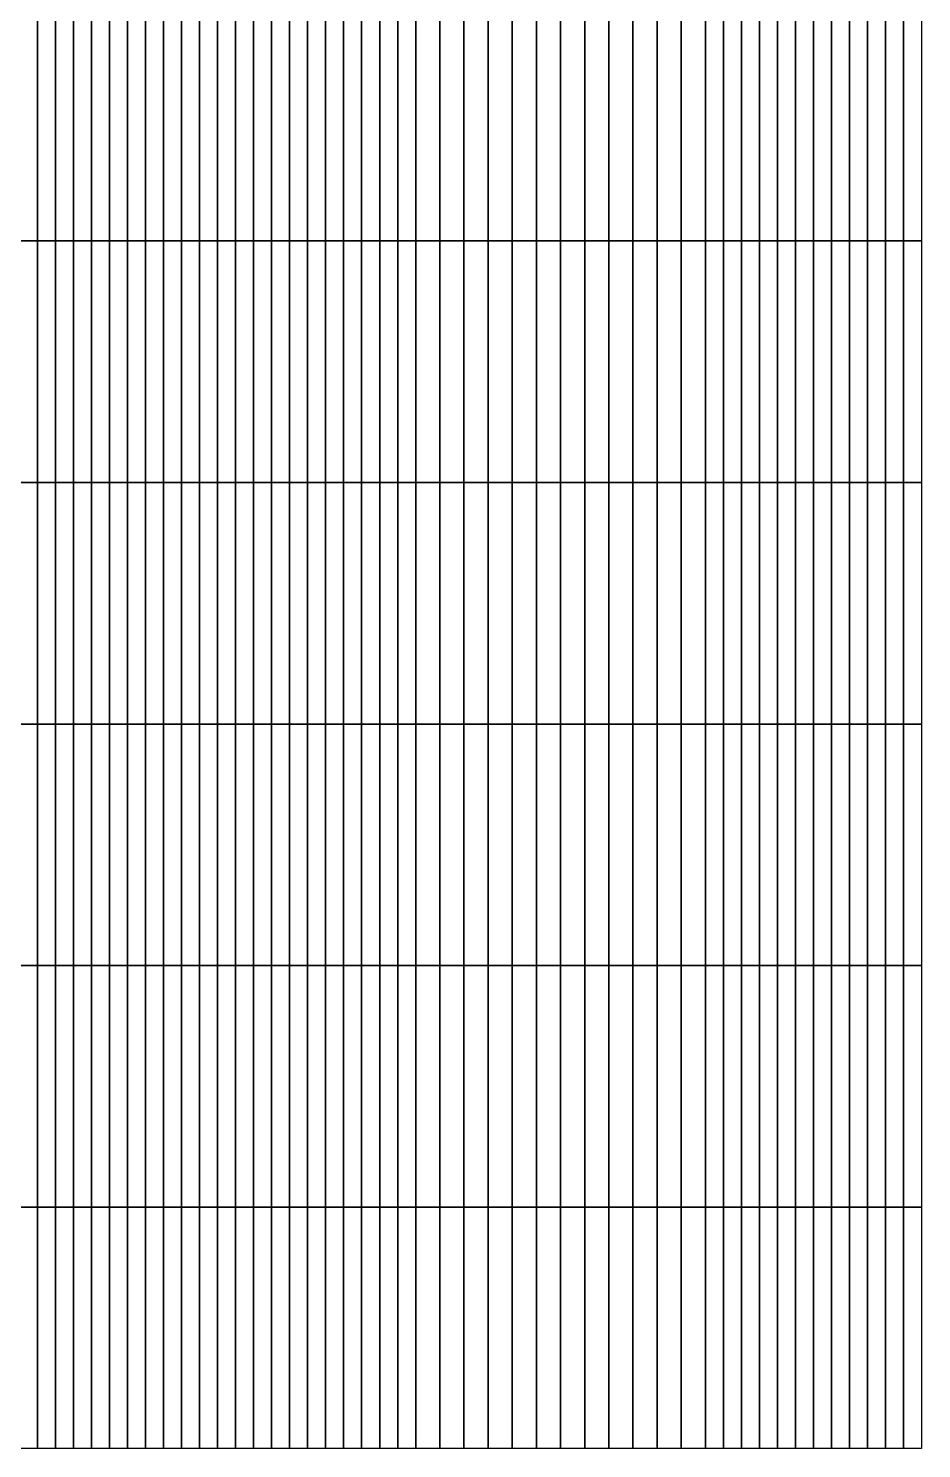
# Model space of a CAD drawing. Header units: inches. Extents: x 1.9 to 26.9, y -20 to 0.
# Drawn here: x 20.7 to 26.87, y -20 to -10.2 of the extents above; entities that cross this region are included whole.
import ezdxf

# ---------------------------------------------------------------- set-up
doc = ezdxf.new("R2010")
doc.units = ezdxf.units.IN
doc.header["$MEASUREMENT"] = 0
for name, color, linetype in [('Beam', 2, 'Continuous'), ('Col', 3, 'Continuous'), ('Plat', 1, 'Continuous')]:
    doc.layers.add(name, color=color, linetype=linetype)

msp = doc.modelspace()

# ---------------------------------------------------------------- linework, layer by layer
at = {"layer": 'Beam', "extrusion": (0, -1, -2e-16)}
for p, q in [((21.8837, 0, 1.9428), (21.8837, -20, 1.9428)), ((26.8682, 0, 1.9428), (26.8682, -20, 1.9428))]:
    msp.add_line(p, q, dxfattribs=at)
at = {"layer": 'Col', "extrusion": (0, -1, -2e-16)}
for p, q in [((21.8837, -20, 1.9428), (21.8837, -20, -4.0572)), ((26.8682, -20, 1.9428), (26.8682, -20, -4.0572))]:
    msp.add_line(p, q, dxfattribs=at)
at = {"layer": 'Plat'}
for points in [[(20.6401, -10, 2.7816), (20.7645, -10, 2.6977), (20.7645, -11.6667, 2.6977), (20.6401, -11.6667, 2.7816)], [(20.8888, -10, 2.6139), (20.8888, -11.6667, 2.6139), (20.7645, -11.6667, 2.6977), (20.7645, -10, 2.6977)], [(20.8888, -10, 2.6139), (21.0132, -10, 2.53), (21.0132, -11.6667, 2.53), (20.8888, -11.6667, 2.6139)], [(21.1375, -10, 2.4461), (21.1375, -11.6667, 2.4461), (21.0132, -11.6667, 2.53), (21.0132, -10, 2.53)], [(21.1375, -10, 2.4461), (21.2619, -10, 2.3622), (21.2619, -11.6667, 2.3622), (21.1375, -11.6667, 2.4461)], [(21.3863, -10, 2.2783), (21.3863, -11.6667, 2.2783), (21.2619, -11.6667, 2.3622), (21.2619, -10, 2.3622)], [(21.3863, -10, 2.2783), (21.5106, -10, 2.1945), (21.5106, -11.6667, 2.1945), (21.3863, -11.6667, 2.2783)], [(21.635, -10, 2.1106), (21.635, -11.6667, 2.1106), (21.5106, -11.6667, 2.1945), (21.5106, -10, 2.1945)], [(21.635, -10, 2.1106), (21.7593, -10, 2.0267), (21.7593, -11.6667, 2.0267), (21.635, -11.6667, 2.1106)], [(21.8837, -10, 1.9428), (21.8837, -11.6667, 1.9428), (21.7593, -11.6667, 2.0267), (21.7593, -10, 2.0267)], [(21.8837, -10, 1.9428), (22.008, -10, 2.0267), (22.008, -11.6667, 2.0267), (21.8837, -11.6667, 1.9428)], [(22.1324, -10, 2.1106), (22.1324, -11.6667, 2.1106), (22.008, -11.6667, 2.0267), (22.008, -10, 2.0267)], [(22.1324, -10, 2.1106), (22.2567, -10, 2.1945), (22.2567, -11.6667, 2.1945), (22.1324, -11.6667, 2.1106)], [(22.3811, -10, 2.2783), (22.3811, -11.6667, 2.2783), (22.2567, -11.6667, 2.1945), (22.2567, -10, 2.1945)], [(22.3811, -10, 2.2783), (22.5055, -10, 2.3622), (22.5055, -11.6667, 2.3622), (22.3811, -11.6667, 2.2783)], [(22.6298, -10, 2.4461), (22.6298, -11.6667, 2.4461), (22.5055, -11.6667, 2.3622), (22.5055, -10, 2.3622)], [(22.6298, -10, 2.4461), (22.7542, -10, 2.53), (22.7542, -11.6667, 2.53), (22.6298, -11.6667, 2.4461)], [(22.8785, -10, 2.6139), (22.8785, -11.6667, 2.6139), (22.7542, -11.6667, 2.53), (22.7542, -10, 2.53)], [(22.8785, -10, 2.6139), (23.0029, -10, 2.6977), (23.0029, -11.6667, 2.6977), (22.8785, -11.6667, 2.6139)], [(23.1272, -10, 2.7816), (23.1272, -11.6667, 2.7816), (23.0029, -11.6667, 2.6977), (23.0029, -10, 2.6977)], [(23.1272, -10, 2.7816), (23.2516, -10, 2.8655), (23.2516, -11.6667, 2.8655), (23.1272, -11.6667, 2.7816)], [(23.3759, -10, 2.9494), (23.3759, -11.6667, 2.9494), (23.2516, -11.6667, 2.8655), (23.2516, -10, 2.8655)], [(23.3759, -10, 2.9494), (23.5426, -10, 2.9494), (23.5426, -11.6667, 2.9494), (23.3759, -11.6667, 2.9494)], [(23.7093, -10, 2.9494), (23.7093, -11.6667, 2.9494), (23.5426, -11.6667, 2.9494), (23.5426, -10, 2.9494)], [(23.7093, -10, 2.9494), (23.8759, -10, 2.9494), (23.8759, -11.6667, 2.9494), (23.7093, -11.6667, 2.9494)], [(24.0426, -10, 2.9494), (24.0426, -11.6667, 2.9494), (23.8759, -11.6667, 2.9494), (23.8759, -10, 2.9494)], [(24.0426, -10, 2.9494), (24.2093, -10, 2.9494), (24.2093, -11.6667, 2.9494), (24.0426, -11.6667, 2.9494)], [(24.3759, -10, 2.9494), (24.3759, -11.6667, 2.9494), (24.2093, -11.6667, 2.9494), (24.2093, -10, 2.9494)], [(24.3759, -10, 2.9494), (24.5426, -10, 2.9494), (24.5426, -11.6667, 2.9494), (24.3759, -11.6667, 2.9494)], [(24.7093, -10, 2.9494), (24.7093, -11.6667, 2.9494), (24.5426, -11.6667, 2.9494), (24.5426, -10, 2.9494)], [(24.7093, -10, 2.9494), (24.8759, -10, 2.9494), (24.8759, -11.6667, 2.9494), (24.7093, -11.6667, 2.9494)], [(25.0426, -10, 2.9494), (25.0426, -11.6667, 2.9494), (24.8759, -11.6667, 2.9494), (24.8759, -10, 2.9494)], [(25.0426, -10, 2.9494), (25.2093, -10, 2.9494), (25.2093, -11.6667, 2.9494), (25.0426, -11.6667, 2.9494)], [(25.3759, -10, 2.9494), (25.3759, -11.6667, 2.9494), (25.2093, -11.6667, 2.9494), (25.2093, -10, 2.9494)], [(25.3759, -10, 2.9494), (25.5003, -10, 2.8655), (25.5003, -11.6667, 2.8655), (25.3759, -11.6667, 2.9494)], [(25.6247, -10, 2.7816), (25.6247, -11.6667, 2.7816), (25.5003, -11.6667, 2.8655), (25.5003, -10, 2.8655)], [(25.6247, -10, 2.7816), (25.749, -10, 2.6977), (25.749, -11.6667, 2.6977), (25.6247, -11.6667, 2.7816)], [(25.8734, -10, 2.6139), (25.8734, -11.6667, 2.6139), (25.749, -11.6667, 2.6977), (25.749, -10, 2.6977)], [(25.8734, -10, 2.6139), (25.9977, -10, 2.53), (25.9977, -11.6667, 2.53), (25.8734, -11.6667, 2.6139)], [(26.1221, -10, 2.4461), (26.1221, -11.6667, 2.4461), (25.9977, -11.6667, 2.53), (25.9977, -10, 2.53)], [(26.1221, -10, 2.4461), (26.2464, -10, 2.3622), (26.2464, -11.6667, 2.3622), (26.1221, -11.6667, 2.4461)], [(26.3708, -10, 2.2783), (26.3708, -11.6667, 2.2783), (26.2464, -11.6667, 2.3622), (26.2464, -10, 2.3622)], [(26.3708, -10, 2.2783), (26.4951, -10, 2.1945), (26.4951, -11.6667, 2.1945), (26.3708, -11.6667, 2.2783)], [(26.6195, -10, 2.1106), (26.6195, -11.6667, 2.1106), (26.4951, -11.6667, 2.1945), (26.4951, -10, 2.1945)], [(26.6195, -10, 2.1106), (26.7439, -10, 2.0267), (26.7439, -11.6667, 2.0267), (26.6195, -11.6667, 2.1106)], [(26.8682, -10, 1.9428), (26.8682, -11.6667, 1.9428), (26.7439, -11.6667, 2.0267), (26.7439, -10, 2.0267)], [(20.6401, -13.3333, 2.7816), (20.6401, -11.6667, 2.7816), (20.7645, -11.6667, 2.6977), (20.7645, -13.3333, 2.6977)], [(20.8888, -13.3333, 2.6139), (20.7645, -13.3333, 2.6977), (20.7645, -11.6667, 2.6977), (20.8888, -11.6667, 2.6139)], [(20.8888, -13.3333, 2.6139), (20.8888, -11.6667, 2.6139), (21.0132, -11.6667, 2.53), (21.0132, -13.3333, 2.53)], [(21.1375, -13.3333, 2.4461), (21.0132, -13.3333, 2.53), (21.0132, -11.6667, 2.53), (21.1375, -11.6667, 2.4461)], [(21.1375, -13.3333, 2.4461), (21.1375, -11.6667, 2.4461), (21.2619, -11.6667, 2.3622), (21.2619, -13.3333, 2.3622)], [(21.3863, -13.3333, 2.2783), (21.2619, -13.3333, 2.3622), (21.2619, -11.6667, 2.3622), (21.3863, -11.6667, 2.2783)], [(21.3863, -13.3333, 2.2783), (21.3863, -11.6667, 2.2783), (21.5106, -11.6667, 2.1945), (21.5106, -13.3333, 2.1945)], [(21.635, -13.3333, 2.1106), (21.5106, -13.3333, 2.1945), (21.5106, -11.6667, 2.1945), (21.635, -11.6667, 2.1106)], [(21.635, -13.3333, 2.1106), (21.635, -11.6667, 2.1106), (21.7593, -11.6667, 2.0267), (21.7593, -13.3333, 2.0267)], [(21.8837, -13.3333, 1.9428), (21.7593, -13.3333, 2.0267), (21.7593, -11.6667, 2.0267), (21.8837, -11.6667, 1.9428)], [(21.8837, -13.3333, 1.9428), (21.8837, -11.6667, 1.9428), (22.008, -11.6667, 2.0267), (22.008, -13.3333, 2.0267)], [(22.1324, -13.3333, 2.1106), (22.008, -13.3333, 2.0267), (22.008, -11.6667, 2.0267), (22.1324, -11.6667, 2.1106)], [(22.1324, -13.3333, 2.1106), (22.1324, -11.6667, 2.1106), (22.2567, -11.6667, 2.1945), (22.2567, -13.3333, 2.1945)], [(22.3811, -13.3333, 2.2783), (22.2567, -13.3333, 2.1945), (22.2567, -11.6667, 2.1945), (22.3811, -11.6667, 2.2783)], [(22.3811, -13.3333, 2.2783), (22.3811, -11.6667, 2.2783), (22.5055, -11.6667, 2.3622), (22.5055, -13.3333, 2.3622)], [(22.6298, -13.3333, 2.4461), (22.5055, -13.3333, 2.3622), (22.5055, -11.6667, 2.3622), (22.6298, -11.6667, 2.4461)], [(22.6298, -13.3333, 2.4461), (22.6298, -11.6667, 2.4461), (22.7542, -11.6667, 2.53), (22.7542, -13.3333, 2.53)], [(22.8785, -13.3333, 2.6139), (22.7542, -13.3333, 2.53), (22.7542, -11.6667, 2.53), (22.8785, -11.6667, 2.6139)], [(22.8785, -13.3333, 2.6139), (22.8785, -11.6667, 2.6139), (23.0029, -11.6667, 2.6977), (23.0029, -13.3333, 2.6977)], [(23.1272, -13.3333, 2.7816), (23.0029, -13.3333, 2.6977), (23.0029, -11.6667, 2.6977), (23.1272, -11.6667, 2.7816)], [(23.1272, -13.3333, 2.7816), (23.1272, -11.6667, 2.7816), (23.2516, -11.6667, 2.8655), (23.2516, -13.3333, 2.8655)], [(23.3759, -13.3333, 2.9494), (23.2516, -13.3333, 2.8655), (23.2516, -11.6667, 2.8655), (23.3759, -11.6667, 2.9494)], [(23.3759, -13.3333, 2.9494), (23.3759, -11.6667, 2.9494), (23.5426, -11.6667, 2.9494), (23.5426, -13.3333, 2.9494)], [(23.7093, -13.3333, 2.9494), (23.5426, -13.3333, 2.9494), (23.5426, -11.6667, 2.9494), (23.7093, -11.6667, 2.9494)], [(23.7093, -13.3333, 2.9494), (23.7093, -11.6667, 2.9494), (23.8759, -11.6667, 2.9494), (23.8759, -13.3333, 2.9494)], [(24.0426, -13.3333, 2.9494), (23.8759, -13.3333, 2.9494), (23.8759, -11.6667, 2.9494), (24.0426, -11.6667, 2.9494)], [(24.0426, -13.3333, 2.9494), (24.0426, -11.6667, 2.9494), (24.2093, -11.6667, 2.9494), (24.2093, -13.3333, 2.9494)], [(24.3759, -13.3333, 2.9494), (24.2093, -13.3333, 2.9494), (24.2093, -11.6667, 2.9494), (24.3759, -11.6667, 2.9494)], [(24.3759, -13.3333, 2.9494), (24.3759, -11.6667, 2.9494), (24.5426, -11.6667, 2.9494), (24.5426, -13.3333, 2.9494)], [(24.7093, -13.3333, 2.9494), (24.5426, -13.3333, 2.9494), (24.5426, -11.6667, 2.9494), (24.7093, -11.6667, 2.9494)], [(24.7093, -13.3333, 2.9494), (24.7093, -11.6667, 2.9494), (24.8759, -11.6667, 2.9494), (24.8759, -13.3333, 2.9494)], [(25.0426, -13.3333, 2.9494), (24.8759, -13.3333, 2.9494), (24.8759, -11.6667, 2.9494), (25.0426, -11.6667, 2.9494)], [(25.0426, -13.3333, 2.9494), (25.0426, -11.6667, 2.9494), (25.2093, -11.6667, 2.9494), (25.2093, -13.3333, 2.9494)], [(25.3759, -13.3333, 2.9494), (25.2093, -13.3333, 2.9494), (25.2093, -11.6667, 2.9494), (25.3759, -11.6667, 2.9494)], [(25.3759, -13.3333, 2.9494), (25.3759, -11.6667, 2.9494), (25.5003, -11.6667, 2.8655), (25.5003, -13.3333, 2.8655)], [(25.6247, -13.3333, 2.7816), (25.5003, -13.3333, 2.8655), (25.5003, -11.6667, 2.8655), (25.6247, -11.6667, 2.7816)], [(25.6247, -13.3333, 2.7816), (25.6247, -11.6667, 2.7816), (25.749, -11.6667, 2.6977), (25.749, -13.3333, 2.6977)], [(25.8734, -13.3333, 2.6139), (25.749, -13.3333, 2.6977), (25.749, -11.6667, 2.6977), (25.8734, -11.6667, 2.6139)], [(25.8734, -13.3333, 2.6139), (25.8734, -11.6667, 2.6139), (25.9977, -11.6667, 2.53), (25.9977, -13.3333, 2.53)], [(26.1221, -13.3333, 2.4461), (25.9977, -13.3333, 2.53), (25.9977, -11.6667, 2.53), (26.1221, -11.6667, 2.4461)], [(26.1221, -13.3333, 2.4461), (26.1221, -11.6667, 2.4461), (26.2464, -11.6667, 2.3622), (26.2464, -13.3333, 2.3622)], [(26.3708, -13.3333, 2.2783), (26.2464, -13.3333, 2.3622), (26.2464, -11.6667, 2.3622), (26.3708, -11.6667, 2.2783)], [(26.3708, -13.3333, 2.2783), (26.3708, -11.6667, 2.2783), (26.4951, -11.6667, 2.1945), (26.4951, -13.3333, 2.1945)], [(26.6195, -13.3333, 2.1106), (26.4951, -13.3333, 2.1945), (26.4951, -11.6667, 2.1945), (26.6195, -11.6667, 2.1106)], [(26.6195, -13.3333, 2.1106), (26.6195, -11.6667, 2.1106), (26.7439, -11.6667, 2.0267), (26.7439, -13.3333, 2.0267)], [(26.8682, -13.3333, 1.9428), (26.7439, -13.3333, 2.0267), (26.7439, -11.6667, 2.0267), (26.8682, -11.6667, 1.9428)], [(20.6401, -13.3333, 2.7816), (20.7645, -13.3333, 2.6977), (20.7645, -15, 2.6977), (20.6401, -15, 2.7816)], [(20.8888, -13.3333, 2.6139), (20.8888, -15, 2.6139), (20.7645, -15, 2.6977), (20.7645, -13.3333, 2.6977)], [(20.8888, -13.3333, 2.6139), (21.0132, -13.3333, 2.53), (21.0132, -15, 2.53), (20.8888, -15, 2.6139)], [(21.1375, -13.3333, 2.4461), (21.1375, -15, 2.4461), (21.0132, -15, 2.53), (21.0132, -13.3333, 2.53)], [(21.1375, -13.3333, 2.4461), (21.2619, -13.3333, 2.3622), (21.2619, -15, 2.3622), (21.1375, -15, 2.4461)], [(21.3863, -13.3333, 2.2783), (21.3863, -15, 2.2783), (21.2619, -15, 2.3622), (21.2619, -13.3333, 2.3622)], [(21.3863, -13.3333, 2.2783), (21.5106, -13.3333, 2.1945), (21.5106, -15, 2.1945), (21.3863, -15, 2.2783)], [(21.635, -13.3333, 2.1106), (21.635, -15, 2.1106), (21.5106, -15, 2.1945), (21.5106, -13.3333, 2.1945)], [(21.635, -13.3333, 2.1106), (21.7593, -13.3333, 2.0267), (21.7593, -15, 2.0267), (21.635, -15, 2.1106)], [(21.8837, -13.3333, 1.9428), (21.8837, -15, 1.9428), (21.7593, -15, 2.0267), (21.7593, -13.3333, 2.0267)], [(21.8837, -13.3333, 1.9428), (22.008, -13.3333, 2.0267), (22.008, -15, 2.0267), (21.8837, -15, 1.9428)], [(22.1324, -13.3333, 2.1106), (22.1324, -15, 2.1106), (22.008, -15, 2.0267), (22.008, -13.3333, 2.0267)], [(22.1324, -13.3333, 2.1106), (22.2567, -13.3333, 2.1945), (22.2567, -15, 2.1945), (22.1324, -15, 2.1106)], [(22.3811, -13.3333, 2.2783), (22.3811, -15, 2.2783), (22.2567, -15, 2.1945), (22.2567, -13.3333, 2.1945)], [(22.3811, -13.3333, 2.2783), (22.5055, -13.3333, 2.3622), (22.5055, -15, 2.3622), (22.3811, -15, 2.2783)], [(22.6298, -13.3333, 2.4461), (22.6298, -15, 2.4461), (22.5055, -15, 2.3622), (22.5055, -13.3333, 2.3622)], [(22.6298, -13.3333, 2.4461), (22.7542, -13.3333, 2.53), (22.7542, -15, 2.53), (22.6298, -15, 2.4461)], [(22.8785, -13.3333, 2.6139), (22.8785, -15, 2.6139), (22.7542, -15, 2.53), (22.7542, -13.3333, 2.53)], [(22.8785, -13.3333, 2.6139), (23.0029, -13.3333, 2.6977), (23.0029, -15, 2.6977), (22.8785, -15, 2.6139)], [(23.1272, -13.3333, 2.7816), (23.1272, -15, 2.7816), (23.0029, -15, 2.6977), (23.0029, -13.3333, 2.6977)], [(23.1272, -13.3333, 2.7816), (23.2516, -13.3333, 2.8655), (23.2516, -15, 2.8655), (23.1272, -15, 2.7816)], [(23.3759, -13.3333, 2.9494), (23.3759, -15, 2.9494), (23.2516, -15, 2.8655), (23.2516, -13.3333, 2.8655)], [(23.3759, -13.3333, 2.9494), (23.5426, -13.3333, 2.9494), (23.5426, -15, 2.9494), (23.3759, -15, 2.9494)], [(23.7093, -13.3333, 2.9494), (23.7093, -15, 2.9494), (23.5426, -15, 2.9494), (23.5426, -13.3333, 2.9494)], [(23.7093, -13.3333, 2.9494), (23.8759, -13.3333, 2.9494), (23.8759, -15, 2.9494), (23.7093, -15, 2.9494)], [(24.0426, -13.3333, 2.9494), (24.0426, -15, 2.9494), (23.8759, -15, 2.9494), (23.8759, -13.3333, 2.9494)], [(24.0426, -13.3333, 2.9494), (24.2093, -13.3333, 2.9494), (24.2093, -15, 2.9494), (24.0426, -15, 2.9494)], [(24.3759, -13.3333, 2.9494), (24.3759, -15, 2.9494), (24.2093, -15, 2.9494), (24.2093, -13.3333, 2.9494)], [(24.3759, -13.3333, 2.9494), (24.5426, -13.3333, 2.9494), (24.5426, -15, 2.9494), (24.3759, -15, 2.9494)], [(24.7093, -13.3333, 2.9494), (24.7093, -15, 2.9494), (24.5426, -15, 2.9494), (24.5426, -13.3333, 2.9494)], [(24.7093, -13.3333, 2.9494), (24.8759, -13.3333, 2.9494), (24.8759, -15, 2.9494), (24.7093, -15, 2.9494)], [(25.0426, -13.3333, 2.9494), (25.0426, -15, 2.9494), (24.8759, -15, 2.9494), (24.8759, -13.3333, 2.9494)], [(25.0426, -13.3333, 2.9494), (25.2093, -13.3333, 2.9494), (25.2093, -15, 2.9494), (25.0426, -15, 2.9494)], [(25.3759, -13.3333, 2.9494), (25.3759, -15, 2.9494), (25.2093, -15, 2.9494), (25.2093, -13.3333, 2.9494)], [(25.3759, -13.3333, 2.9494), (25.5003, -13.3333, 2.8655), (25.5003, -15, 2.8655), (25.3759, -15, 2.9494)], [(25.6247, -13.3333, 2.7816), (25.6247, -15, 2.7816), (25.5003, -15, 2.8655), (25.5003, -13.3333, 2.8655)], [(25.6247, -13.3333, 2.7816), (25.749, -13.3333, 2.6977), (25.749, -15, 2.6977), (25.6247, -15, 2.7816)], [(25.8734, -13.3333, 2.6139), (25.8734, -15, 2.6139), (25.749, -15, 2.6977), (25.749, -13.3333, 2.6977)], [(25.8734, -13.3333, 2.6139), (25.9977, -13.3333, 2.53), (25.9977, -15, 2.53), (25.8734, -15, 2.6139)], [(26.1221, -13.3333, 2.4461), (26.1221, -15, 2.4461), (25.9977, -15, 2.53), (25.9977, -13.3333, 2.53)], [(26.1221, -13.3333, 2.4461), (26.2464, -13.3333, 2.3622), (26.2464, -15, 2.3622), (26.1221, -15, 2.4461)], [(26.3708, -13.3333, 2.2783), (26.3708, -15, 2.2783), (26.2464, -15, 2.3622), (26.2464, -13.3333, 2.3622)], [(26.3708, -13.3333, 2.2783), (26.4951, -13.3333, 2.1945), (26.4951, -15, 2.1945), (26.3708, -15, 2.2783)], [(26.6195, -13.3333, 2.1106), (26.6195, -15, 2.1106), (26.4951, -15, 2.1945), (26.4951, -13.3333, 2.1945)], [(26.6195, -13.3333, 2.1106), (26.7439, -13.3333, 2.0267), (26.7439, -15, 2.0267), (26.6195, -15, 2.1106)], [(26.8682, -13.3333, 1.9428), (26.8682, -15, 1.9428), (26.7439, -15, 2.0267), (26.7439, -13.3333, 2.0267)], [(20.6401, -16.6667, 2.7816), (20.6401, -15, 2.7816), (20.7645, -15, 2.6977), (20.7645, -16.6667, 2.6977)], [(20.8888, -16.6667, 2.6139), (20.7645, -16.6667, 2.6977), (20.7645, -15, 2.6977), (20.8888, -15, 2.6139)], [(20.8888, -16.6667, 2.6139), (20.8888, -15, 2.6139), (21.0132, -15, 2.53), (21.0132, -16.6667, 2.53)], [(21.1375, -16.6667, 2.4461), (21.0132, -16.6667, 2.53), (21.0132, -15, 2.53), (21.1375, -15, 2.4461)], [(21.1375, -16.6667, 2.4461), (21.1375, -15, 2.4461), (21.2619, -15, 2.3622), (21.2619, -16.6667, 2.3622)], [(21.3863, -16.6667, 2.2783), (21.2619, -16.6667, 2.3622), (21.2619, -15, 2.3622), (21.3863, -15, 2.2783)], [(21.3863, -16.6667, 2.2783), (21.3863, -15, 2.2783), (21.5106, -15, 2.1945), (21.5106, -16.6667, 2.1945)], [(21.635, -16.6667, 2.1106), (21.5106, -16.6667, 2.1945), (21.5106, -15, 2.1945), (21.635, -15, 2.1106)], [(21.635, -16.6667, 2.1106), (21.635, -15, 2.1106), (21.7593, -15, 2.0267), (21.7593, -16.6667, 2.0267)], [(21.8837, -16.6667, 1.9428), (21.7593, -16.6667, 2.0267), (21.7593, -15, 2.0267), (21.8837, -15, 1.9428)], [(21.8837, -16.6667, 1.9428), (21.8837, -15, 1.9428), (22.008, -15, 2.0267), (22.008, -16.6667, 2.0267)], [(22.1324, -16.6667, 2.1106), (22.008, -16.6667, 2.0267), (22.008, -15, 2.0267), (22.1324, -15, 2.1106)], [(22.1324, -16.6667, 2.1106), (22.1324, -15, 2.1106), (22.2567, -15, 2.1945), (22.2567, -16.6667, 2.1945)], [(22.3811, -16.6667, 2.2783), (22.2567, -16.6667, 2.1945), (22.2567, -15, 2.1945), (22.3811, -15, 2.2783)], [(22.3811, -16.6667, 2.2783), (22.3811, -15, 2.2783), (22.5055, -15, 2.3622), (22.5055, -16.6667, 2.3622)], [(22.6298, -16.6667, 2.4461), (22.5055, -16.6667, 2.3622), (22.5055, -15, 2.3622), (22.6298, -15, 2.4461)], [(22.6298, -16.6667, 2.4461), (22.6298, -15, 2.4461), (22.7542, -15, 2.53), (22.7542, -16.6667, 2.53)], [(22.8785, -16.6667, 2.6139), (22.7542, -16.6667, 2.53), (22.7542, -15, 2.53), (22.8785, -15, 2.6139)], [(22.8785, -16.6667, 2.6139), (22.8785, -15, 2.6139), (23.0029, -15, 2.6977), (23.0029, -16.6667, 2.6977)], [(23.1272, -16.6667, 2.7816), (23.0029, -16.6667, 2.6977), (23.0029, -15, 2.6977), (23.1272, -15, 2.7816)], [(23.1272, -16.6667, 2.7816), (23.1272, -15, 2.7816), (23.2516, -15, 2.8655), (23.2516, -16.6667, 2.8655)], [(23.3759, -16.6667, 2.9494), (23.2516, -16.6667, 2.8655), (23.2516, -15, 2.8655), (23.3759, -15, 2.9494)], [(23.3759, -16.6667, 2.9494), (23.3759, -15, 2.9494), (23.5426, -15, 2.9494), (23.5426, -16.6667, 2.9494)], [(23.7093, -16.6667, 2.9494), (23.5426, -16.6667, 2.9494), (23.5426, -15, 2.9494), (23.7093, -15, 2.9494)], [(23.7093, -16.6667, 2.9494), (23.7093, -15, 2.9494), (23.8759, -15, 2.9494), (23.8759, -16.6667, 2.9494)], [(24.0426, -16.6667, 2.9494), (23.8759, -16.6667, 2.9494), (23.8759, -15, 2.9494), (24.0426, -15, 2.9494)], [(24.0426, -16.6667, 2.9494), (24.0426, -15, 2.9494), (24.2093, -15, 2.9494), (24.2093, -16.6667, 2.9494)], [(24.3759, -16.6667, 2.9494), (24.2093, -16.6667, 2.9494), (24.2093, -15, 2.9494), (24.3759, -15, 2.9494)], [(24.3759, -16.6667, 2.9494), (24.3759, -15, 2.9494), (24.5426, -15, 2.9494), (24.5426, -16.6667, 2.9494)], [(24.7093, -16.6667, 2.9494), (24.5426, -16.6667, 2.9494), (24.5426, -15, 2.9494), (24.7093, -15, 2.9494)], [(24.7093, -16.6667, 2.9494), (24.7093, -15, 2.9494), (24.8759, -15, 2.9494), (24.8759, -16.6667, 2.9494)], [(25.0426, -16.6667, 2.9494), (24.8759, -16.6667, 2.9494), (24.8759, -15, 2.9494), (25.0426, -15, 2.9494)], [(25.0426, -16.6667, 2.9494), (25.0426, -15, 2.9494), (25.2093, -15, 2.9494), (25.2093, -16.6667, 2.9494)], [(25.3759, -16.6667, 2.9494), (25.2093, -16.6667, 2.9494), (25.2093, -15, 2.9494), (25.3759, -15, 2.9494)], [(25.3759, -16.6667, 2.9494), (25.3759, -15, 2.9494), (25.5003, -15, 2.8655), (25.5003, -16.6667, 2.8655)], [(25.6247, -16.6667, 2.7816), (25.5003, -16.6667, 2.8655), (25.5003, -15, 2.8655), (25.6247, -15, 2.7816)], [(25.6247, -16.6667, 2.7816), (25.6247, -15, 2.7816), (25.749, -15, 2.6977), (25.749, -16.6667, 2.6977)], [(25.8734, -16.6667, 2.6139), (25.749, -16.6667, 2.6977), (25.749, -15, 2.6977), (25.8734, -15, 2.6139)], [(25.8734, -16.6667, 2.6139), (25.8734, -15, 2.6139), (25.9977, -15, 2.53), (25.9977, -16.6667, 2.53)], [(26.1221, -16.6667, 2.4461), (25.9977, -16.6667, 2.53), (25.9977, -15, 2.53), (26.1221, -15, 2.4461)], [(26.1221, -16.6667, 2.4461), (26.1221, -15, 2.4461), (26.2464, -15, 2.3622), (26.2464, -16.6667, 2.3622)], [(26.3708, -16.6667, 2.2783), (26.2464, -16.6667, 2.3622), (26.2464, -15, 2.3622), (26.3708, -15, 2.2783)], [(26.3708, -16.6667, 2.2783), (26.3708, -15, 2.2783), (26.4951, -15, 2.1945), (26.4951, -16.6667, 2.1945)], [(26.6195, -16.6667, 2.1106), (26.4951, -16.6667, 2.1945), (26.4951, -15, 2.1945), (26.6195, -15, 2.1106)], [(26.6195, -16.6667, 2.1106), (26.6195, -15, 2.1106), (26.7439, -15, 2.0267), (26.7439, -16.6667, 2.0267)], [(26.8682, -16.6667, 1.9428), (26.7439, -16.6667, 2.0267), (26.7439, -15, 2.0267), (26.8682, -15, 1.9428)], [(20.6401, -16.6667, 2.7816), (20.7645, -16.6667, 2.6977), (20.7645, -18.3333, 2.6977), (20.6401, -18.3333, 2.7816)], [(20.8888, -16.6667, 2.6139), (20.8888, -18.3333, 2.6139), (20.7645, -18.3333, 2.6977), (20.7645, -16.6667, 2.6977)], [(20.8888, -16.6667, 2.6139), (21.0132, -16.6667, 2.53), (21.0132, -18.3333, 2.53), (20.8888, -18.3333, 2.6139)], [(21.1375, -16.6667, 2.4461), (21.1375, -18.3333, 2.4461), (21.0132, -18.3333, 2.53), (21.0132, -16.6667, 2.53)], [(21.1375, -16.6667, 2.4461), (21.2619, -16.6667, 2.3622), (21.2619, -18.3333, 2.3622), (21.1375, -18.3333, 2.4461)], [(21.3863, -16.6667, 2.2783), (21.3863, -18.3333, 2.2783), (21.2619, -18.3333, 2.3622), (21.2619, -16.6667, 2.3622)], [(21.3863, -16.6667, 2.2783), (21.5106, -16.6667, 2.1945), (21.5106, -18.3333, 2.1945), (21.3863, -18.3333, 2.2783)], [(21.635, -16.6667, 2.1106), (21.635, -18.3333, 2.1106), (21.5106, -18.3333, 2.1945), (21.5106, -16.6667, 2.1945)], [(21.635, -16.6667, 2.1106), (21.7593, -16.6667, 2.0267), (21.7593, -18.3333, 2.0267), (21.635, -18.3333, 2.1106)], [(21.8837, -16.6667, 1.9428), (21.8837, -18.3333, 1.9428), (21.7593, -18.3333, 2.0267), (21.7593, -16.6667, 2.0267)], [(21.8837, -16.6667, 1.9428), (22.008, -16.6667, 2.0267), (22.008, -18.3333, 2.0267), (21.8837, -18.3333, 1.9428)], [(22.1324, -16.6667, 2.1106), (22.1324, -18.3333, 2.1106), (22.008, -18.3333, 2.0267), (22.008, -16.6667, 2.0267)], [(22.1324, -16.6667, 2.1106), (22.2567, -16.6667, 2.1945), (22.2567, -18.3333, 2.1945), (22.1324, -18.3333, 2.1106)], [(22.3811, -16.6667, 2.2783), (22.3811, -18.3333, 2.2783), (22.2567, -18.3333, 2.1945), (22.2567, -16.6667, 2.1945)], [(22.3811, -16.6667, 2.2783), (22.5055, -16.6667, 2.3622), (22.5055, -18.3333, 2.3622), (22.3811, -18.3333, 2.2783)], [(22.6298, -16.6667, 2.4461), (22.6298, -18.3333, 2.4461), (22.5055, -18.3333, 2.3622), (22.5055, -16.6667, 2.3622)], [(22.6298, -16.6667, 2.4461), (22.7542, -16.6667, 2.53), (22.7542, -18.3333, 2.53), (22.6298, -18.3333, 2.4461)], [(22.8785, -16.6667, 2.6139), (22.8785, -18.3333, 2.6139), (22.7542, -18.3333, 2.53), (22.7542, -16.6667, 2.53)], [(22.8785, -16.6667, 2.6139), (23.0029, -16.6667, 2.6977), (23.0029, -18.3333, 2.6977), (22.8785, -18.3333, 2.6139)], [(23.1272, -16.6667, 2.7816), (23.1272, -18.3333, 2.7816), (23.0029, -18.3333, 2.6977), (23.0029, -16.6667, 2.6977)], [(23.1272, -16.6667, 2.7816), (23.2516, -16.6667, 2.8655), (23.2516, -18.3333, 2.8655), (23.1272, -18.3333, 2.7816)], [(23.3759, -16.6667, 2.9494), (23.3759, -18.3333, 2.9494), (23.2516, -18.3333, 2.8655), (23.2516, -16.6667, 2.8655)], [(23.3759, -16.6667, 2.9494), (23.5426, -16.6667, 2.9494), (23.5426, -18.3333, 2.9494), (23.3759, -18.3333, 2.9494)], [(23.7093, -16.6667, 2.9494), (23.7093, -18.3333, 2.9494), (23.5426, -18.3333, 2.9494), (23.5426, -16.6667, 2.9494)], [(23.7093, -16.6667, 2.9494), (23.8759, -16.6667, 2.9494), (23.8759, -18.3333, 2.9494), (23.7093, -18.3333, 2.9494)], [(24.0426, -16.6667, 2.9494), (24.0426, -18.3333, 2.9494), (23.8759, -18.3333, 2.9494), (23.8759, -16.6667, 2.9494)], [(24.0426, -16.6667, 2.9494), (24.2093, -16.6667, 2.9494), (24.2093, -18.3333, 2.9494), (24.0426, -18.3333, 2.9494)], [(24.3759, -16.6667, 2.9494), (24.3759, -18.3333, 2.9494), (24.2093, -18.3333, 2.9494), (24.2093, -16.6667, 2.9494)], [(24.3759, -16.6667, 2.9494), (24.5426, -16.6667, 2.9494), (24.5426, -18.3333, 2.9494), (24.3759, -18.3333, 2.9494)], [(24.7093, -16.6667, 2.9494), (24.7093, -18.3333, 2.9494), (24.5426, -18.3333, 2.9494), (24.5426, -16.6667, 2.9494)], [(24.7093, -16.6667, 2.9494), (24.8759, -16.6667, 2.9494), (24.8759, -18.3333, 2.9494), (24.7093, -18.3333, 2.9494)], [(25.0426, -16.6667, 2.9494), (25.0426, -18.3333, 2.9494), (24.8759, -18.3333, 2.9494), (24.8759, -16.6667, 2.9494)], [(25.0426, -16.6667, 2.9494), (25.2093, -16.6667, 2.9494), (25.2093, -18.3333, 2.9494), (25.0426, -18.3333, 2.9494)], [(25.3759, -16.6667, 2.9494), (25.3759, -18.3333, 2.9494), (25.2093, -18.3333, 2.9494), (25.2093, -16.6667, 2.9494)], [(25.3759, -16.6667, 2.9494), (25.5003, -16.6667, 2.8655), (25.5003, -18.3333, 2.8655), (25.3759, -18.3333, 2.9494)], [(25.6247, -16.6667, 2.7816), (25.6247, -18.3333, 2.7816), (25.5003, -18.3333, 2.8655), (25.5003, -16.6667, 2.8655)], [(25.6247, -16.6667, 2.7816), (25.749, -16.6667, 2.6977), (25.749, -18.3333, 2.6977), (25.6247, -18.3333, 2.7816)], [(25.8734, -16.6667, 2.6139), (25.8734, -18.3333, 2.6139), (25.749, -18.3333, 2.6977), (25.749, -16.6667, 2.6977)], [(25.8734, -16.6667, 2.6139), (25.9977, -16.6667, 2.53), (25.9977, -18.3333, 2.53), (25.8734, -18.3333, 2.6139)], [(26.1221, -16.6667, 2.4461), (26.1221, -18.3333, 2.4461), (25.9977, -18.3333, 2.53), (25.9977, -16.6667, 2.53)], [(26.1221, -16.6667, 2.4461), (26.2464, -16.6667, 2.3622), (26.2464, -18.3333, 2.3622), (26.1221, -18.3333, 2.4461)], [(26.3708, -16.6667, 2.2783), (26.3708, -18.3333, 2.2783), (26.2464, -18.3333, 2.3622), (26.2464, -16.6667, 2.3622)], [(26.3708, -16.6667, 2.2783), (26.4951, -16.6667, 2.1945), (26.4951, -18.3333, 2.1945), (26.3708, -18.3333, 2.2783)], [(26.6195, -16.6667, 2.1106), (26.6195, -18.3333, 2.1106), (26.4951, -18.3333, 2.1945), (26.4951, -16.6667, 2.1945)], [(26.6195, -16.6667, 2.1106), (26.7439, -16.6667, 2.0267), (26.7439, -18.3333, 2.0267), (26.6195, -18.3333, 2.1106)], [(26.8682, -16.6667, 1.9428), (26.8682, -18.3333, 1.9428), (26.7439, -18.3333, 2.0267), (26.7439, -16.6667, 2.0267)], [(20.6401, -20, 2.7816), (20.6401, -18.3333, 2.7816), (20.7645, -18.3333, 2.6977), (20.7645, -20, 2.6977)], [(20.8888, -20, 2.6139), (20.7645, -20, 2.6977), (20.7645, -18.3333, 2.6977), (20.8888, -18.3333, 2.6139)], [(20.8888, -20, 2.6139), (20.8888, -18.3333, 2.6139), (21.0132, -18.3333, 2.53), (21.0132, -20, 2.53)], [(21.1375, -20, 2.4461), (21.0132, -20, 2.53), (21.0132, -18.3333, 2.53), (21.1375, -18.3333, 2.4461)], [(21.1375, -20, 2.4461), (21.1375, -18.3333, 2.4461), (21.2619, -18.3333, 2.3622), (21.2619, -20, 2.3622)], [(21.3863, -20, 2.2783), (21.2619, -20, 2.3622), (21.2619, -18.3333, 2.3622), (21.3863, -18.3333, 2.2783)], [(21.3863, -20, 2.2783), (21.3863, -18.3333, 2.2783), (21.5106, -18.3333, 2.1945), (21.5106, -20, 2.1945)], [(21.635, -20, 2.1106), (21.5106, -20, 2.1945), (21.5106, -18.3333, 2.1945), (21.635, -18.3333, 2.1106)], [(21.635, -20, 2.1106), (21.635, -18.3333, 2.1106), (21.7593, -18.3333, 2.0267), (21.7593, -20, 2.0267)], [(21.8837, -20, 1.9428), (21.7593, -20, 2.0267), (21.7593, -18.3333, 2.0267), (21.8837, -18.3333, 1.9428)], [(21.8837, -20, 1.9428), (21.8837, -18.3333, 1.9428), (22.008, -18.3333, 2.0267), (22.008, -20, 2.0267)], [(22.1324, -20, 2.1106), (22.008, -20, 2.0267), (22.008, -18.3333, 2.0267), (22.1324, -18.3333, 2.1106)], [(22.1324, -20, 2.1106), (22.1324, -18.3333, 2.1106), (22.2567, -18.3333, 2.1945), (22.2567, -20, 2.1945)], [(22.3811, -20, 2.2783), (22.2567, -20, 2.1945), (22.2567, -18.3333, 2.1945), (22.3811, -18.3333, 2.2783)], [(22.3811, -20, 2.2783), (22.3811, -18.3333, 2.2783), (22.5055, -18.3333, 2.3622), (22.5055, -20, 2.3622)], [(22.6298, -20, 2.4461), (22.5055, -20, 2.3622), (22.5055, -18.3333, 2.3622), (22.6298, -18.3333, 2.4461)], [(22.6298, -20, 2.4461), (22.6298, -18.3333, 2.4461), (22.7542, -18.3333, 2.53), (22.7542, -20, 2.53)], [(22.8785, -20, 2.6139), (22.7542, -20, 2.53), (22.7542, -18.3333, 2.53), (22.8785, -18.3333, 2.6139)], [(22.8785, -20, 2.6139), (22.8785, -18.3333, 2.6139), (23.0029, -18.3333, 2.6977), (23.0029, -20, 2.6977)], [(23.1272, -20, 2.7816), (23.0029, -20, 2.6977), (23.0029, -18.3333, 2.6977), (23.1272, -18.3333, 2.7816)], [(23.1272, -20, 2.7816), (23.1272, -18.3333, 2.7816), (23.2516, -18.3333, 2.8655), (23.2516, -20, 2.8655)], [(23.3759, -20, 2.9494), (23.2516, -20, 2.8655), (23.2516, -18.3333, 2.8655), (23.3759, -18.3333, 2.9494)], [(23.3759, -20, 2.9494), (23.3759, -18.3333, 2.9494), (23.5426, -18.3333, 2.9494), (23.5426, -20, 2.9494)], [(23.7093, -20, 2.9494), (23.5426, -20, 2.9494), (23.5426, -18.3333, 2.9494), (23.7093, -18.3333, 2.9494)], [(23.7093, -20, 2.9494), (23.7093, -18.3333, 2.9494), (23.8759, -18.3333, 2.9494), (23.8759, -20, 2.9494)], [(24.0426, -20, 2.9494), (23.8759, -20, 2.9494), (23.8759, -18.3333, 2.9494), (24.0426, -18.3333, 2.9494)], [(24.0426, -20, 2.9494), (24.0426, -18.3333, 2.9494), (24.2093, -18.3333, 2.9494), (24.2093, -20, 2.9494)], [(24.3759, -20, 2.9494), (24.2093, -20, 2.9494), (24.2093, -18.3333, 2.9494), (24.3759, -18.3333, 2.9494)], [(24.3759, -20, 2.9494), (24.3759, -18.3333, 2.9494), (24.5426, -18.3333, 2.9494), (24.5426, -20, 2.9494)], [(24.7093, -20, 2.9494), (24.5426, -20, 2.9494), (24.5426, -18.3333, 2.9494), (24.7093, -18.3333, 2.9494)], [(24.7093, -20, 2.9494), (24.7093, -18.3333, 2.9494), (24.8759, -18.3333, 2.9494), (24.8759, -20, 2.9494)], [(25.0426, -20, 2.9494), (24.8759, -20, 2.9494), (24.8759, -18.3333, 2.9494), (25.0426, -18.3333, 2.9494)], [(25.0426, -20, 2.9494), (25.0426, -18.3333, 2.9494), (25.2093, -18.3333, 2.9494), (25.2093, -20, 2.9494)], [(25.3759, -20, 2.9494), (25.2093, -20, 2.9494), (25.2093, -18.3333, 2.9494), (25.3759, -18.3333, 2.9494)], [(25.3759, -20, 2.9494), (25.3759, -18.3333, 2.9494), (25.5003, -18.3333, 2.8655), (25.5003, -20, 2.8655)], [(25.6247, -20, 2.7816), (25.5003, -20, 2.8655), (25.5003, -18.3333, 2.8655), (25.6247, -18.3333, 2.7816)], [(25.6247, -20, 2.7816), (25.6247, -18.3333, 2.7816), (25.749, -18.3333, 2.6977), (25.749, -20, 2.6977)], [(25.8734, -20, 2.6139), (25.749, -20, 2.6977), (25.749, -18.3333, 2.6977), (25.8734, -18.3333, 2.6139)], [(25.8734, -20, 2.6139), (25.8734, -18.3333, 2.6139), (25.9977, -18.3333, 2.53), (25.9977, -20, 2.53)], [(26.1221, -20, 2.4461), (25.9977, -20, 2.53), (25.9977, -18.3333, 2.53), (26.1221, -18.3333, 2.4461)], [(26.1221, -20, 2.4461), (26.1221, -18.3333, 2.4461), (26.2464, -18.3333, 2.3622), (26.2464, -20, 2.3622)], [(26.3708, -20, 2.2783), (26.2464, -20, 2.3622), (26.2464, -18.3333, 2.3622), (26.3708, -18.3333, 2.2783)], [(26.3708, -20, 2.2783), (26.3708, -18.3333, 2.2783), (26.4951, -18.3333, 2.1945), (26.4951, -20, 2.1945)], [(26.6195, -20, 2.1106), (26.4951, -20, 2.1945), (26.4951, -18.3333, 2.1945), (26.6195, -18.3333, 2.1106)], [(26.6195, -20, 2.1106), (26.6195, -18.3333, 2.1106), (26.7439, -18.3333, 2.0267), (26.7439, -20, 2.0267)], [(26.8682, -20, 1.9428), (26.7439, -20, 2.0267), (26.7439, -18.3333, 2.0267), (26.8682, -18.3333, 1.9428)]]:
    msp.add_3dface(points, dxfattribs=at)

doc.saveas('drawing.dxf')
